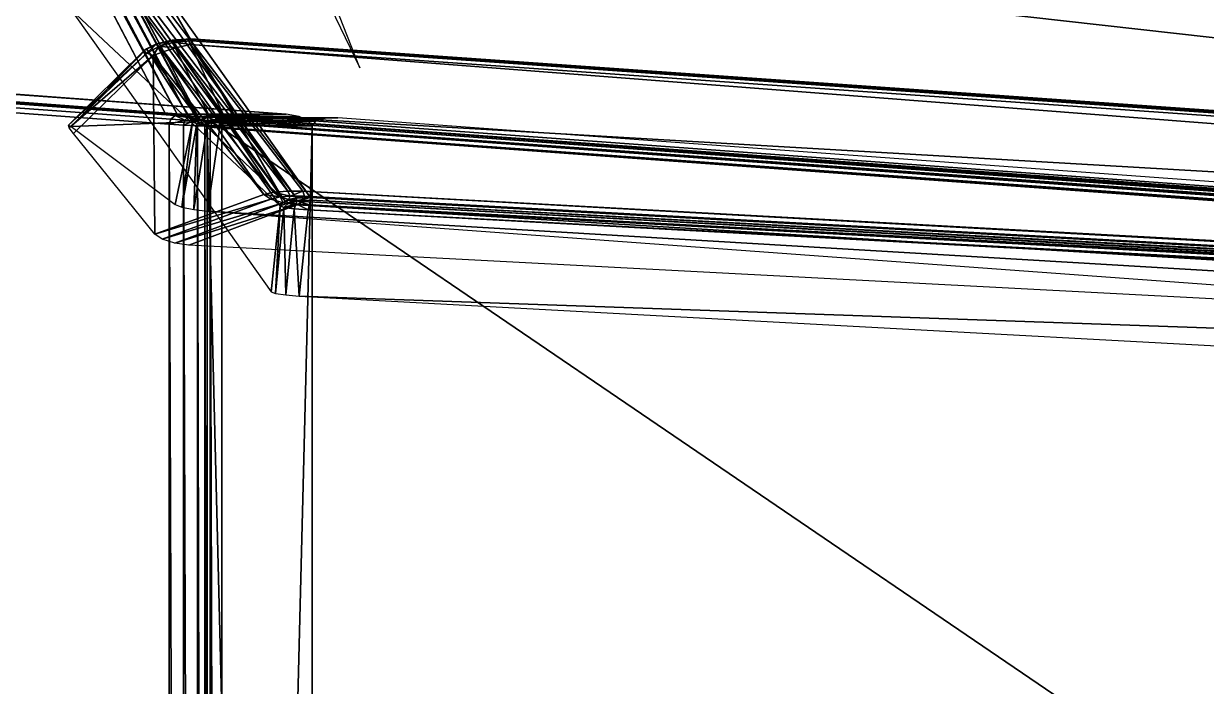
# Model space of a CAD drawing. Extents: x -683 to 86, y -225 to -3.
# Drawn here: x -293.05 to -268.89, y -39.77 to -26.24 of the extents above; entities that cross this region are included whole.
import ezdxf

# ---------------------------------------------------------------- set-up
doc = ezdxf.new("R2010")
doc.units = 0
doc.header["$MEASUREMENT"] = 0
doc.layers.get('0').update_dxf_attribs({"linetype": 'CONTINUOUS'})

msp = doc.modelspace()

# ---------------------------------------------------------------- linework, layer by layer
for points in [[(-289.954, -28.111, 128.619), (-499.681, -12.787, 98.542), (-499.765, -12.863, 98.607)], [(-289.832, -28.083, 128.532), (-499.565, -12.759, 98.455), (-499.681, -12.787, 98.542)], [(-289.832, -28.083, 128.532), (-499.681, -12.787, 98.542), (-289.954, -28.111, 128.619)], [(-499.565, -12.759, 98.455), (-289.832, -28.083, 128.532), (-287.687, -28.083, 126.964)], [(-499.565, -12.759, 98.455), (-287.687, -28.083, 126.964), (-497.42, -12.759, 96.887)], [(-298.164, -12.79, 89.599), (-290.15, -28.077, 128.695), (-289.91, -28.101, 128.705)], [(-298.164, -12.79, 89.599), (-289.91, -28.101, 128.705), (-297.93, -12.815, 89.61)], [(-290.045, -28.186, 128.682), (-499.765, -12.863, 98.607), (-499.793, -12.966, 98.63)], [(-290.045, -28.186, 128.682), (-499.793, -12.966, 98.63), (-290.08, -28.289, 128.705)], [(-289.954, -28.111, 128.619), (-499.765, -12.863, 98.607), (-290.045, -28.186, 128.682)], [(-297.93, -12.815, 89.61), (-289.91, -28.101, 128.705), (-289.692, -28.135, 128.669)], [(-297.93, -12.815, 89.61), (-289.692, -28.135, 128.669), (-297.719, -12.868, 89.618)], [(-297.719, -12.868, 89.618), (-289.692, -28.135, 128.669), (-289.528, -28.175, 128.591)], [(-297.719, -12.868, 89.618), (-289.528, -28.175, 128.591), (-297.564, -12.94, 89.619)], [(-297.564, -12.94, 89.619), (-289.528, -28.175, 128.591), (-289.444, -28.214, 128.483)], [(-297.564, -12.94, 89.619), (-289.444, -28.214, 128.483), (-297.488, -13.021, 89.615)], [(-297.488, -13.021, 89.615), (-289.444, -28.214, 128.483), (-287.753, -29.817, 123.32)], [(-297.488, -13.021, 89.615), (-287.753, -29.817, 123.32), (-294.763, -19.928, 90.314)], [(-56.735, -19.311, -12.591), (-325.08, -17.108, -7.264), (-325.08, -211.232, -7.264)], [(-56.735, -19.311, -12.591), (-325.08, -211.232, -7.264), (-56.735, -209.029, -12.591)], [(-288.911, -20.195, 5.943), (-289.658, -19.948, 23.328), (-286.181, -27.136, 6.645)], [(-287.709, -29.862, 123.116), (-291.815, -24.088, 103.842), (-291.904, -24.185, 103.821)], [(-287.48, -29.8, 123.157), (-291.594, -24.015, 103.849), (-291.815, -24.088, 103.842)], [(-287.48, -29.8, 123.157), (-291.815, -24.088, 103.842), (-287.709, -29.862, 123.116)], [(-287.189, -29.787, 123.197), (-291.301, -23.988, 103.84), (-291.594, -24.015, 103.849)], [(-287.189, -29.787, 123.197), (-291.594, -24.015, 103.849), (-287.48, -29.8, 123.157)], [(-287.812, -29.957, 123.086), (-291.904, -24.185, 103.821), (-292.088, -25.943, 103.361)], [(-287.709, -29.862, 123.116), (-291.904, -24.185, 103.821), (-287.812, -29.957, 123.086)], [(-287.812, -29.957, 123.086), (-292.088, -25.943, 103.361), (-287.996, -31.715, 122.625)], [(-290.328, -26.656, 124.775), (-290.018, -26.571, 124.622), (-290.334, -26.65, 124.631)], [(-290.018, -26.571, 124.622), (-290.287, -26.699, 124.515), (-290.334, -26.65, 124.631)], [(-290.328, -26.656, 124.775), (-290.021, -26.585, 124.764), (-290.018, -26.571, 124.622)], [(-290.018, -26.571, 124.622), (-289.982, -26.616, 124.511), (-290.287, -26.699, 124.515)], [(-289.699, -26.554, 124.743), (-290.018, -26.571, 124.622), (-290.021, -26.585, 124.764)], [(-290.021, -26.585, 124.764), (-288.975, -28.086, 128.664), (-289.699, -26.554, 124.743)], [(-289.699, -26.554, 124.743), (-289.638, -26.547, 124.642), (-290.018, -26.571, 124.622)], [(-289.638, -26.547, 124.642), (-289.982, -26.616, 124.511), (-290.018, -26.571, 124.622)], [(-289.638, -26.547, 124.642), (-289.617, -26.587, 124.543), (-289.982, -26.616, 124.511)], [(-164.394, -35.321, 141.633), (-289.638, -26.547, 124.642), (-289.699, -26.554, 124.743)], [(-164.184, -35.35, 141.775), (-289.699, -26.554, 124.743), (-288.975, -28.086, 128.664)], [(-164.394, -35.321, 141.633), (-289.699, -26.554, 124.743), (-164.184, -35.35, 141.775)], [(-164.674, -35.332, 141.48), (-289.617, -26.587, 124.543), (-289.638, -26.547, 124.642)], [(-290.535, -26.835, 124.556), (-292.137, -28.309, 125.245), (-290.586, -26.784, 124.668)], [(-290.586, -26.784, 124.668), (-292.137, -28.309, 125.245), (-292.08, -28.337, 125.356)], [(-289.603, -28.242, 128.538), (-290.542, -26.747, 124.773), (-292.08, -28.337, 125.356)], [(-290.586, -26.784, 124.668), (-292.08, -28.337, 125.356), (-290.542, -26.747, 124.773)], [(-290.535, -26.835, 124.556), (-290.586, -26.784, 124.668), (-290.334, -26.65, 124.631)], [(-290.542, -26.747, 124.773), (-290.334, -26.65, 124.631), (-290.586, -26.784, 124.668)], [(-290.542, -26.747, 124.773), (-290.328, -26.656, 124.775), (-290.334, -26.65, 124.631)], [(-290.542, -26.747, 124.773), (-289.498, -28.159, 128.592), (-290.328, -26.656, 124.775)], [(-290.542, -26.747, 124.773), (-289.603, -28.242, 128.538), (-289.498, -28.159, 128.592)], [(-290.535, -26.835, 124.556), (-290.334, -26.65, 124.631), (-290.287, -26.699, 124.515)], [(-290.403, -26.887, 124.466), (-290.535, -26.835, 124.556), (-290.287, -26.699, 124.515)], [(-290.403, -26.887, 124.466), (-290.287, -26.699, 124.515), (-290.189, -26.804, 124.429)], [(-288.141, -29.723, 123.532), (-290.403, -26.887, 124.466), (-290.189, -26.804, 124.429)], [(-290.328, -26.656, 124.775), (-289.271, -28.102, 128.637), (-290.021, -26.585, 124.764)], [(-290.328, -26.656, 124.775), (-289.498, -28.159, 128.592), (-289.271, -28.102, 128.637)], [(-289.912, -26.722, 124.43), (-290.287, -26.699, 124.515), (-289.982, -26.616, 124.511)], [(-289.912, -26.722, 124.43), (-290.189, -26.804, 124.429), (-290.287, -26.699, 124.515)], [(-287.944, -29.68, 123.468), (-290.189, -26.804, 124.429), (-289.912, -26.722, 124.43)], [(-288.141, -29.723, 123.532), (-290.189, -26.804, 124.429), (-287.944, -29.68, 123.468)], [(-290.021, -26.585, 124.764), (-289.271, -28.102, 128.637), (-288.975, -28.086, 128.664)], [(-289.641, -26.663, 124.469), (-289.982, -26.616, 124.511), (-289.617, -26.587, 124.543)], [(-289.641, -26.663, 124.469), (-289.912, -26.722, 124.43), (-289.982, -26.616, 124.511)], [(-287.653, -29.655, 123.442), (-289.912, -26.722, 124.43), (-289.641, -26.663, 124.469)], [(-287.944, -29.68, 123.468), (-289.912, -26.722, 124.43), (-287.653, -29.655, 123.442)], [(-164.952, -35.38, 141.356), (-289.641, -26.663, 124.469), (-289.617, -26.587, 124.543)], [(-165.431, -36.278, 140.612), (-287.35, -29.656, 123.46), (-289.641, -26.663, 124.469)], [(-165.431, -36.278, 140.612), (-289.641, -26.663, 124.469), (-164.952, -35.38, 141.356)], [(-287.653, -29.655, 123.442), (-289.641, -26.663, 124.469), (-287.35, -29.656, 123.46)], [(-164.952, -35.38, 141.356), (-289.617, -26.587, 124.543), (-164.674, -35.332, 141.48)], [(-290.535, -26.835, 124.556), (-292.12, -28.361, 125.154), (-292.137, -28.309, 125.245)], [(-290.403, -26.887, 124.466), (-292.12, -28.361, 125.154), (-290.535, -26.835, 124.556)], [(-290.403, -26.887, 124.466), (-292.034, -28.479, 125.108), (-292.12, -28.361, 125.154)], [(-290.403, -26.887, 124.466), (-290.371, -30.536, 124.846), (-292.034, -28.479, 125.108)], [(-290.403, -26.887, 124.466), (-288.141, -29.723, 123.532), (-290.371, -30.536, 124.846)], [(-289.603, -28.242, 128.538), (-292.08, -28.337, 125.356), (-289.955, -29.927, 127.968)], [(-290.08, -28.289, 128.705), (-289.759, -28.208, 128.696), (-290.045, -28.186, 128.682)], [(-290.08, -28.289, 128.705), (-289.782, -28.307, 128.72), (-289.759, -28.208, 128.696)], [(-289.954, -28.111, 128.619), (-290.045, -28.186, 128.682), (-289.759, -28.208, 128.696)], [(-289.603, -28.242, 128.538), (-289.955, -29.927, 127.968), (-289.818, -29.981, 128.06)], [(-289.832, -28.083, 128.532), (-289.954, -28.111, 128.619), (-289.695, -28.155, 128.651)], [(-289.954, -28.111, 128.619), (-289.759, -28.208, 128.696), (-289.695, -28.155, 128.651)], [(-289.832, -28.083, 128.532), (-289.695, -28.155, 128.651), (-289.567, -28.129, 128.57)], [(-289.567, -28.129, 128.57), (-287.687, -28.083, 126.964), (-289.832, -28.083, 128.532)], [(-289.603, -28.242, 128.538), (-289.818, -29.981, 128.06), (-289.51, -28.282, 128.637)], [(-289.782, -28.307, 128.72), (-289.558, -28.217, 128.671), (-289.759, -28.208, 128.696)], [(-289.782, -28.307, 128.72), (-289.497, -28.32, 128.684), (-289.558, -28.217, 128.671)], [(-289.695, -28.155, 128.651), (-289.759, -28.208, 128.696), (-289.558, -28.217, 128.671)], [(-289.373, -28.217, 128.598), (-289.567, -28.129, 128.57), (-289.695, -28.155, 128.651)], [(-289.373, -28.217, 128.598), (-289.695, -28.155, 128.651), (-289.558, -28.217, 128.671)], [(-289.603, -28.242, 128.538), (-289.431, -28.196, 128.676), (-289.498, -28.159, 128.592)], [(-289.603, -28.242, 128.538), (-289.51, -28.282, 128.637), (-289.431, -28.196, 128.676)], [(-289.567, -28.129, 128.57), (-287.423, -28.129, 127.002), (-287.687, -28.083, 126.964)], [(-289.373, -28.217, 128.598), (-287.423, -28.129, 127.002), (-289.567, -28.129, 128.57)], [(-289.304, -28.324, 128.608), (-289.373, -28.217, 128.598), (-289.558, -28.217, 128.671)], [(-289.304, -28.324, 128.608), (-289.558, -28.217, 128.671), (-289.497, -28.32, 128.684)], [(-289.51, -28.282, 128.637), (-289.292, -28.222, 128.739), (-289.431, -28.196, 128.676)], [(-289.51, -28.282, 128.637), (-289.305, -28.321, 128.729), (-289.292, -28.222, 128.739)], [(-289.271, -28.102, 128.637), (-289.498, -28.159, 128.592), (-289.431, -28.196, 128.676)], [(-289.271, -28.102, 128.637), (-289.431, -28.196, 128.676), (-289.282, -28.154, 128.709)], [(-289.292, -28.222, 128.739), (-289.282, -28.154, 128.709), (-289.431, -28.196, 128.676)], [(-289.373, -28.217, 128.598), (-287.229, -28.218, 127.03), (-287.423, -28.129, 127.002)], [(-289.304, -28.324, 128.608), (-287.229, -28.218, 127.03), (-289.373, -28.217, 128.598)], [(-289.304, -28.324, 128.608), (-289.349, -28.331, 128.705), (-289.277, -28.238, 128.711)], [(-289.349, -28.331, 128.705), (-289.2, -28.249, 128.776), (-289.277, -28.238, 128.711)], [(-289.349, -28.331, 128.705), (-289.239, -28.347, 128.798), (-289.2, -28.249, 128.776)], [(-289.042, -28.35, 128.793), (-289.292, -28.222, 128.739), (-289.305, -28.321, 128.729)], [(-289.304, -28.324, 128.608), (-287.159, -28.324, 127.04), (-287.229, -28.218, 127.03)], [(-289.304, -28.324, 128.608), (-289.277, -28.238, 128.711), (-289.235, -28.227, 128.618)], [(-289.235, -28.227, 128.618), (-287.159, -28.324, 127.04), (-289.304, -28.324, 128.608)], [(-289.06, -28.243, 128.79), (-289.282, -28.154, 128.709), (-289.292, -28.222, 128.739)], [(-289.042, -28.35, 128.793), (-289.06, -28.243, 128.79), (-289.292, -28.222, 128.739)], [(-288.975, -28.086, 128.664), (-289.271, -28.102, 128.637), (-289.282, -28.154, 128.709)], [(-288.975, -28.086, 128.664), (-289.282, -28.154, 128.709), (-289.036, -28.148, 128.744)], [(-289.06, -28.243, 128.79), (-289.036, -28.148, 128.744), (-289.282, -28.154, 128.709)], [(-289.041, -28.167, 128.645), (-289.235, -28.227, 128.618), (-289.277, -28.238, 128.711)], [(-289.041, -28.167, 128.645), (-289.277, -28.238, 128.711), (-289.141, -28.195, 128.731)], [(-289.141, -28.195, 128.731), (-289.277, -28.238, 128.711), (-289.2, -28.249, 128.776)], [(-289.004, -28.367, 128.859), (-289.2, -28.249, 128.776), (-289.239, -28.347, 128.798)], [(-289.041, -28.167, 128.645), (-287.088, -28.228, 127.05), (-289.235, -28.227, 128.618)], [(-289.235, -28.227, 128.618), (-287.088, -28.228, 127.05), (-287.159, -28.324, 127.04)], [(-288.975, -28.265, 128.835), (-289.141, -28.195, 128.731), (-289.2, -28.249, 128.776)], [(-289.004, -28.367, 128.859), (-288.975, -28.265, 128.835), (-289.2, -28.249, 128.776)], [(-288.776, -28.16, 128.683), (-289.041, -28.167, 128.645), (-289.141, -28.195, 128.731)], [(-288.776, -28.16, 128.683), (-289.141, -28.195, 128.731), (-288.892, -28.188, 128.771)], [(-288.975, -28.265, 128.835), (-288.892, -28.188, 128.771), (-289.141, -28.195, 128.731)], [(-163.039, -37.351, 146.814), (-289.036, -28.148, 128.744), (-289.06, -28.243, 128.79)], [(-163.039, -37.351, 146.814), (-289.06, -28.243, 128.79), (-163.196, -37.438, 146.842)], [(-163.196, -37.438, 146.842), (-289.06, -28.243, 128.79), (-289.042, -28.35, 128.793)], [(-288.776, -28.16, 128.683), (-286.894, -28.168, 127.078), (-289.041, -28.167, 128.645)], [(-289.041, -28.167, 128.645), (-286.894, -28.168, 127.078), (-287.088, -28.228, 127.05)], [(-162.835, -37.302, 146.753), (-288.975, -28.086, 128.664), (-289.036, -28.148, 128.744)], [(-162.835, -37.302, 146.753), (-289.036, -28.148, 128.744), (-163.039, -37.351, 146.814)], [(-163.209, -37.454, 146.871), (-288.975, -28.265, 128.835), (-289.004, -28.367, 128.859)], [(-163.118, -37.378, 146.808), (-288.892, -28.188, 128.771), (-288.975, -28.265, 128.835)], [(-163.118, -37.378, 146.808), (-288.975, -28.265, 128.835), (-163.209, -37.454, 146.871)], [(-162.996, -37.35, 146.721), (-288.776, -28.16, 128.683), (-288.892, -28.188, 128.771)], [(-162.996, -37.35, 146.721), (-288.892, -28.188, 128.771), (-163.118, -37.378, 146.808)], [(-288.776, -28.16, 128.683), (-162.996, -37.35, 146.721), (-160.851, -37.35, 145.154)], [(-288.776, -28.16, 128.683), (-160.851, -37.35, 145.154), (-286.63, -28.16, 127.116)], [(-288.776, -28.16, 128.683), (-286.63, -28.16, 127.116), (-286.894, -28.168, 127.078)], [(-290.08, -28.289, 128.705), (-290.08, -113.967, 128.705), (-289.78, -113.967, 128.72)], [(-290.08, -28.289, 128.705), (-289.78, -113.967, 128.72), (-289.782, -28.307, 128.72)], [(-289.51, -28.282, 128.637), (-289.818, -29.981, 128.06), (-289.576, -30.032, 128.147)], [(-289.782, -28.307, 128.72), (-289.78, -113.967, 128.72), (-289.501, -113.967, 128.682)], [(-289.782, -28.307, 128.72), (-289.501, -113.967, 128.682), (-289.497, -28.32, 128.684)], [(-289.51, -28.282, 128.637), (-289.576, -30.032, 128.147), (-289.305, -28.321, 128.729)], [(-289.305, -28.321, 128.729), (-289.576, -30.032, 128.147), (-289.294, -30.064, 128.207)], [(-289.497, -28.32, 128.684), (-289.501, -113.967, 128.682), (-289.304, -113.967, 128.608)], [(-289.497, -28.32, 128.684), (-289.304, -113.967, 128.608), (-289.304, -28.324, 128.608)], [(-289.304, -28.324, 128.608), (-289.304, -113.967, 128.608), (-289.351, -113.967, 128.705)], [(-289.304, -28.324, 128.608), (-289.351, -113.967, 128.705), (-289.349, -28.331, 128.705)], [(-289.349, -28.331, 128.705), (-289.351, -113.967, 128.705), (-289.233, -113.967, 128.795)], [(-289.349, -28.331, 128.705), (-289.233, -113.967, 128.795), (-289.239, -28.347, 128.798)], [(-289.305, -28.321, 128.729), (-289.294, -30.064, 128.207), (-289.042, -28.35, 128.793)], [(-289.304, -28.324, 128.608), (-289.304, -113.967, 128.608), (-287.159, -113.967, 127.04)], [(-289.304, -28.324, 128.608), (-287.159, -113.967, 127.04), (-287.159, -28.324, 127.04)], [(-289.304, -113.967, 128.608), (-289.304, -28.324, 128.608), (-287.159, -28.324, 127.04)], [(-289.304, -113.967, 128.608), (-287.159, -28.324, 127.04), (-287.159, -113.967, 127.04)], [(-163.262, -37.54, 146.83), (-289.042, -28.35, 128.793), (-289.294, -30.064, 128.207)], [(-289.239, -28.347, 128.798), (-289.233, -113.967, 128.795), (-289.004, -113.967, 128.859)], [(-289.239, -28.347, 128.798), (-289.004, -113.967, 128.859), (-289.004, -28.367, 128.859)], [(-163.196, -37.438, 146.842), (-289.042, -28.35, 128.793), (-163.262, -37.54, 146.83)], [(-163.209, -37.454, 146.871), (-289.004, -28.367, 128.859), (-163.244, -37.556, 146.894)], [(-288.141, -29.723, 123.532), (-287.944, -29.68, 123.468), (-287.813, -29.775, 123.451)], [(-287.944, -29.68, 123.468), (-287.653, -29.655, 123.442), (-287.609, -29.758, 123.432)], [(-287.944, -29.68, 123.468), (-287.609, -29.758, 123.432), (-287.813, -29.775, 123.451)], [(-287.35, -29.656, 123.46), (-287.609, -29.758, 123.432), (-287.653, -29.655, 123.442)], [(-287.35, -29.656, 123.46), (-287.316, -29.762, 123.448), (-287.609, -29.758, 123.432)], [(-165.392, -36.375, 140.587), (-287.316, -29.762, 123.448), (-287.35, -29.656, 123.46)], [(-165.392, -36.375, 140.587), (-287.35, -29.656, 123.46), (-165.431, -36.278, 140.612)], [(-288.001, -29.82, 123.511), (-290.371, -30.536, 124.846), (-288.141, -29.723, 123.532)], [(-288.001, -29.82, 123.511), (-290.219, -30.639, 124.843), (-290.371, -30.536, 124.846)], [(-287.752, -29.899, 123.515), (-290.219, -30.639, 124.843), (-288.001, -29.82, 123.511)], [(-287.752, -29.899, 123.515), (-289.964, -30.722, 124.861), (-290.219, -30.639, 124.843)], [(-287.464, -29.937, 123.545), (-289.964, -30.722, 124.861), (-287.752, -29.899, 123.515)], [(-287.464, -29.937, 123.545), (-289.674, -30.763, 124.895), (-289.964, -30.722, 124.861)], [(-287.464, -29.937, 123.545), (-164.543, -37.323, 142.146), (-289.674, -30.763, 124.895)], [(-288.141, -29.723, 123.532), (-287.813, -29.775, 123.451), (-288.001, -29.82, 123.511)], [(-287.752, -29.899, 123.515), (-288.001, -29.82, 123.511), (-287.813, -29.775, 123.451)], [(-287.812, -29.957, 123.086), (-287.996, -31.715, 122.625), (-287.905, -31.746, 122.727)], [(-287.812, -29.957, 123.086), (-287.905, -31.746, 122.727), (-287.734, -29.989, 123.19)], [(-287.638, -29.83, 123.454), (-287.813, -29.775, 123.451), (-287.609, -29.758, 123.432)], [(-287.752, -29.899, 123.515), (-287.813, -29.775, 123.451), (-287.638, -29.83, 123.454)], [(-287.812, -29.957, 123.086), (-287.634, -29.897, 123.215), (-287.709, -29.862, 123.116)], [(-287.812, -29.957, 123.086), (-287.734, -29.989, 123.19), (-287.634, -29.897, 123.215)], [(-287.464, -29.937, 123.545), (-287.752, -29.899, 123.515), (-287.638, -29.83, 123.454)], [(-287.734, -29.989, 123.19), (-287.486, -29.919, 123.282), (-287.634, -29.897, 123.215)], [(-287.734, -29.989, 123.19), (-287.524, -30.02, 123.284), (-287.486, -29.919, 123.282)], [(-287.48, -29.8, 123.157), (-287.709, -29.862, 123.116), (-287.634, -29.897, 123.215)], [(-287.316, -29.762, 123.448), (-287.638, -29.83, 123.454), (-287.609, -29.758, 123.432)], [(-287.316, -29.762, 123.448), (-287.357, -29.865, 123.479), (-287.638, -29.83, 123.454)], [(-287.464, -29.937, 123.545), (-287.638, -29.83, 123.454), (-287.357, -29.865, 123.479)], [(-287.48, -29.8, 123.157), (-287.634, -29.897, 123.215), (-287.473, -29.853, 123.244)], [(-287.486, -29.919, 123.282), (-287.473, -29.853, 123.244), (-287.634, -29.897, 123.215)], [(-287.239, -30.041, 123.344), (-287.486, -29.919, 123.282), (-287.524, -30.02, 123.284)], [(-287.212, -29.935, 123.34), (-287.473, -29.853, 123.244), (-287.486, -29.919, 123.282)], [(-287.239, -30.041, 123.344), (-287.212, -29.935, 123.34), (-287.486, -29.919, 123.282)], [(-287.189, -29.787, 123.197), (-287.48, -29.8, 123.157), (-287.473, -29.853, 123.244)], [(-287.189, -29.787, 123.197), (-287.473, -29.853, 123.244), (-287.194, -29.842, 123.286)], [(-287.212, -29.935, 123.34), (-287.194, -29.842, 123.286), (-287.473, -29.853, 123.244)], [(-165.48, -36.538, 140.673), (-287.464, -29.937, 123.545), (-287.357, -29.865, 123.479)], [(-287.464, -29.937, 123.545), (-165.48, -36.538, 140.673), (-164.543, -37.323, 142.146)], [(-165.41, -36.468, 140.609), (-287.357, -29.865, 123.479), (-287.316, -29.762, 123.448)], [(-165.48, -36.538, 140.673), (-287.357, -29.865, 123.479), (-165.41, -36.468, 140.609)], [(-165.41, -36.468, 140.609), (-287.316, -29.762, 123.448), (-165.392, -36.375, 140.587)], [(-195.165, -34.919, 136.265), (-287.212, -29.935, 123.34), (-287.239, -30.041, 123.344)], [(-195.162, -34.825, 136.209), (-287.194, -29.842, 123.286), (-287.212, -29.935, 123.34)], [(-195.162, -34.825, 136.209), (-287.212, -29.935, 123.34), (-195.165, -34.919, 136.265)], [(-195.157, -34.77, 136.118), (-287.189, -29.787, 123.197), (-287.194, -29.842, 123.286)], [(-195.157, -34.77, 136.118), (-287.194, -29.842, 123.286), (-195.162, -34.825, 136.209)], [(-163.262, -37.54, 146.83), (-289.294, -30.064, 128.207), (-163.515, -39.255, 146.245)], [(-287.734, -29.989, 123.19), (-287.905, -31.746, 122.727), (-287.695, -31.777, 122.821)], [(-287.734, -29.989, 123.19), (-287.695, -31.777, 122.821), (-287.524, -30.02, 123.284)], [(-287.524, -30.02, 123.284), (-287.695, -31.777, 122.821), (-287.423, -31.799, 122.883)], [(-287.524, -30.02, 123.284), (-287.423, -31.799, 122.883), (-287.239, -30.041, 123.344)], [(-195.167, -35.026, 136.271), (-287.239, -30.041, 123.344), (-287.423, -31.799, 122.883)], [(-195.165, -34.919, 136.265), (-287.239, -30.041, 123.344), (-195.167, -35.026, 136.271)], [(-195.167, -35.026, 136.271), (-287.423, -31.799, 122.883), (-195.351, -36.784, 135.81)]]:
    msp.add_3dface(points)
at = {"color": 252}
for points in [[(-290.15, -28.077, 128.695), (-298.164, -12.79, 89.599), (-499.374, -12.79, 98.691)], [(-499.793, -12.966, 98.63), (-499.793, -113.967, 98.63), (-290.08, -113.967, 128.705)], [(-499.793, -12.966, 98.63), (-290.08, -113.967, 128.705), (-290.08, -28.289, 128.705)]]:
    msp.add_3dface(points, dxfattribs=at)
at = {"color": 250}
for points in [[(-195.157, -34.77, 136.118), (-189.184, -23.563, 98.129), (-291.301, -23.988, 103.84)], [(-195.157, -34.77, 136.118), (-291.301, -23.988, 103.84), (-287.189, -29.787, 123.197)]]:
    msp.add_3dface(points, dxfattribs=at)
at = {"color": 8, "true_color": 0x6e7988}
for points in [[(-164.674, -35.332, 141.48), (-289.638, -26.547, 124.642), (-164.394, -35.321, 141.633)], [(-164.184, -35.35, 141.775), (-288.975, -28.086, 128.664), (-162.835, -37.302, 146.753)]]:
    msp.add_3dface(points, dxfattribs=at)
at = {"color": 250, "true_color": 0x393939}
for points in [[(-289.004, -28.367, 128.859), (-289.004, -113.967, 128.859), (-163.244, -113.967, 146.894)], [(-289.004, -28.367, 128.859), (-163.244, -113.967, 146.894), (-163.244, -37.556, 146.894)]]:
    msp.add_3dface(points, dxfattribs=at)

doc.saveas('drawing.dxf')
